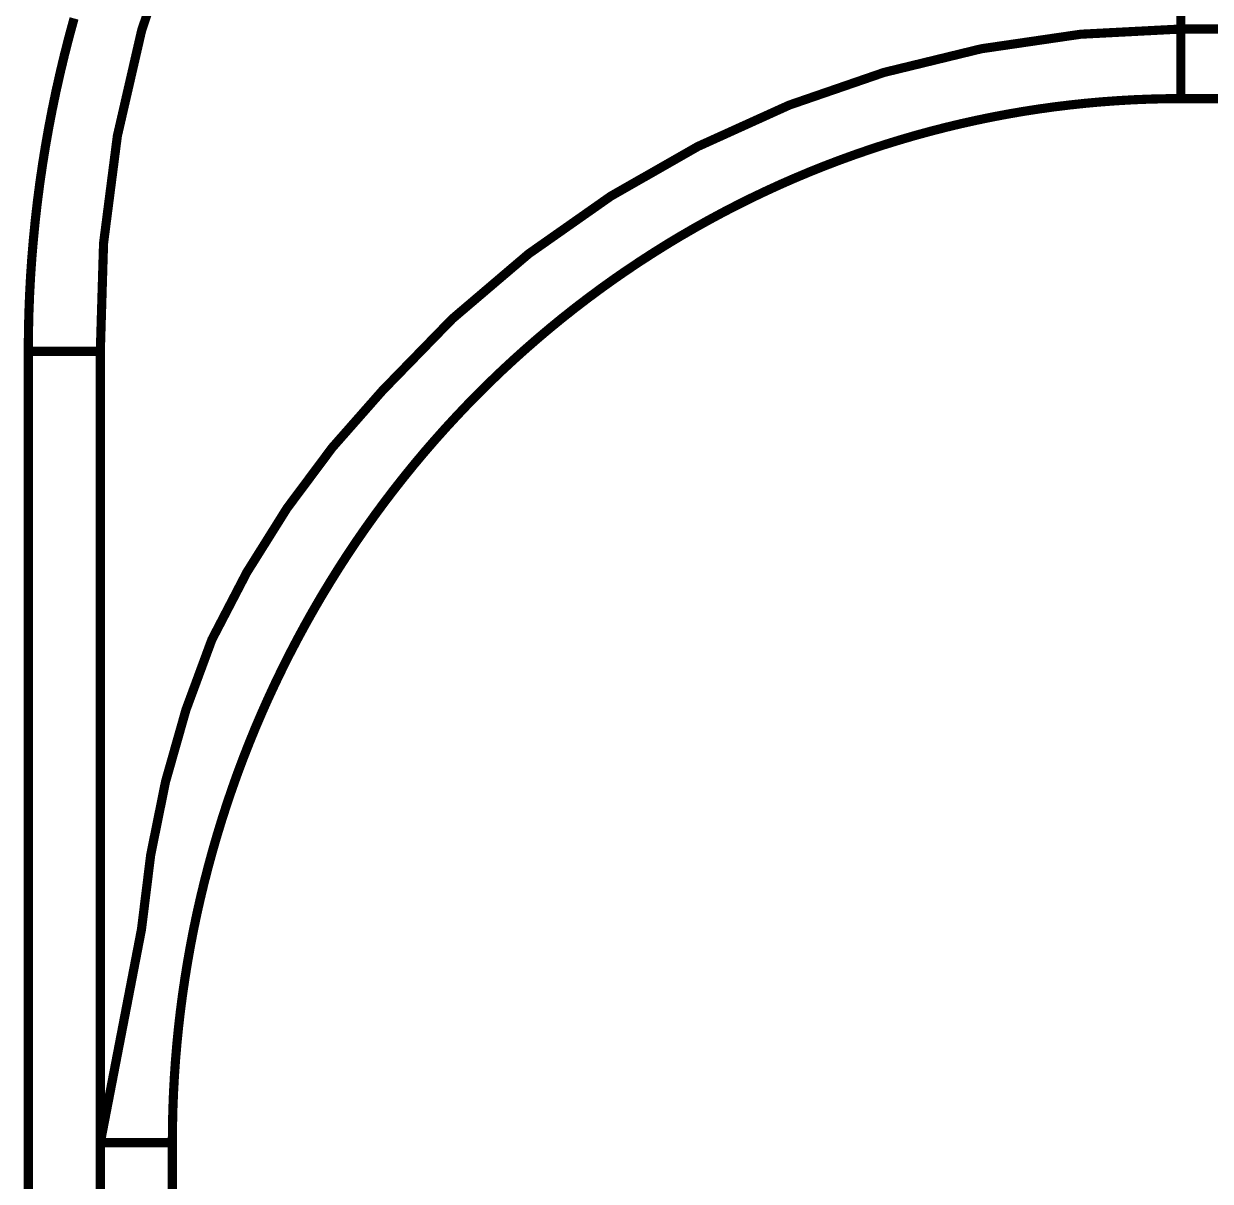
# Model space of a CAD drawing. Header units: inches. Extents: x 0 to 35.2, y -0.7 to 15.9.
# Drawn here: x 24.647 to 24.7118, y 3.3794 to 3.4426 of the extents above; entities that cross this region are included whole.
import ezdxf

# ---------------------------------------------------------------- set-up
doc = ezdxf.new("R2010")
doc.units = ezdxf.units.IN
doc.header["$MEASUREMENT"] = 0
doc.layers.add('Dimensions', color=6, linetype='Continuous')

msp = doc.modelspace()

# ---------------------------------------------------------------- linework, layer by layer
at = {"layer": 'Dimensions'}
for points in [[(24.651142, 3.424741, 0.0005, 0.0005, -0.413995), (24.710197, 3.486152, 0.0005, 0.0005, 0)], [(24.710197, 3.442355, 0.0005, 0.0005, 0), (24.710197, 3.486153, 0.0005, 0.0005, 0)], [(24.649438, 3.44195, 0.0005, 0.0005, 0), (24.649706, 3.442935, 0.0005, 0.0005, 0)], [(24.66656, 3.422589, 0.0005, 0.0005, -0.21321), (24.710197, 3.442355, 0.0005, 0.0005, 0)], [(24.710197, 3.438552, 0.0005, 0.0005, 0), (24.710197, 3.442355, 0.0005, 0.0005, 0)], [(24.710197, 3.442355, 0.0005, 0.0005, 0), (25.721981, 3.442355, 0.0005, 0.0005, 0)], [(24.649184, 3.440959, 0.0005, 0.0005, 0), (24.649438, 3.44195, 0.0005, 0.0005, 0)], [(24.648946, 3.439965, 0.0005, 0.0005, 0), (24.649184, 3.440959, 0.0005, 0.0005, 0)], [(24.648722, 3.438967, 0.0005, 0.0005, 0), (24.648946, 3.439965, 0.0005, 0.0005, 0)], [(24.648514, 3.437966, 0.0005, 0.0005, 0), (24.648722, 3.438967, 0.0005, 0.0005, 0)], [(24.70501, 3.438299, 0.0005, 0.0005, 0), (24.705873, 3.438376, 0.0005, 0.0005, 0)], [(24.705873, 3.438376, 0.0005, 0.0005, 0), (24.706736, 3.438439, 0.0005, 0.0005, 0)], [(24.706736, 3.438439, 0.0005, 0.0005, 0), (24.707601, 3.438489, 0.0005, 0.0005, 0)], [(24.707601, 3.438489, 0.0005, 0.0005, 0), (24.708466, 3.438524, 0.0005, 0.0005, 0)], [(24.708466, 3.438524, 0.0005, 0.0005, 0), (24.709332, 3.438545, 0.0005, 0.0005, 0)], [(24.709332, 3.438545, 0.0005, 0.0005, 0), (24.710197, 3.438552, 0.0005, 0.0005, 0)], [(24.710197, 3.438552, 0.0005, 0.0005, 0), (25.721981, 3.438552, 0.0005, 0.0005, 0)], [(24.648321, 3.436961, 0.0005, 0.0005, 0), (24.648514, 3.437966, 0.0005, 0.0005, 0)], [(24.699869, 3.437541, 0.0005, 0.0005, 0), (24.700721, 3.437702, 0.0005, 0.0005, 0)], [(24.700721, 3.437702, 0.0005, 0.0005, 0), (24.701575, 3.43785, 0.0005, 0.0005, 0)], [(24.701575, 3.43785, 0.0005, 0.0005, 0), (24.702431, 3.437983, 0.0005, 0.0005, 0)], [(24.702431, 3.437983, 0.0005, 0.0005, 0), (24.703289, 3.438102, 0.0005, 0.0005, 0)], [(24.703289, 3.438102, 0.0005, 0.0005, 0), (24.704149, 3.438207, 0.0005, 0.0005, 0)], [(24.704149, 3.438207, 0.0005, 0.0005, 0), (24.70501, 3.438299, 0.0005, 0.0005, 0)], [(24.69733, 3.436975, 0.0005, 0.0005, 0), (24.698174, 3.437178, 0.0005, 0.0005, 0)], [(24.698174, 3.437178, 0.0005, 0.0005, 0), (24.69902, 3.437366, 0.0005, 0.0005, 0)], [(24.69902, 3.437366, 0.0005, 0.0005, 0), (24.699869, 3.437541, 0.0005, 0.0005, 0)], [(24.648143, 3.435953, 0.0005, 0.0005, 0), (24.648321, 3.436961, 0.0005, 0.0005, 0)], [(24.69482, 3.436286, 0.0005, 0.0005, 0), (24.695653, 3.43653, 0.0005, 0.0005, 0)], [(24.695653, 3.43653, 0.0005, 0.0005, 0), (24.69649, 3.436759, 0.0005, 0.0005, 0)], [(24.69649, 3.436759, 0.0005, 0.0005, 0), (24.69733, 3.436975, 0.0005, 0.0005, 0)], [(24.647981, 3.434943, 0.0005, 0.0005, 0), (24.648143, 3.435953, 0.0005, 0.0005, 0)], [(24.692343, 3.435475, 0.0005, 0.0005, 0), (24.693165, 3.435759, 0.0005, 0.0005, 0)], [(24.693165, 3.435759, 0.0005, 0.0005, 0), (24.69399, 3.43603, 0.0005, 0.0005, 0)], [(24.69399, 3.43603, 0.0005, 0.0005, 0), (24.69482, 3.436286, 0.0005, 0.0005, 0)], [(24.690714, 3.434868, 0.0005, 0.0005, 0), (24.691527, 3.435179, 0.0005, 0.0005, 0)], [(24.691527, 3.435179, 0.0005, 0.0005, 0), (24.692343, 3.435475, 0.0005, 0.0005, 0)], [(24.647834, 3.43393, 0.0005, 0.0005, 0), (24.647981, 3.434943, 0.0005, 0.0005, 0)], [(24.689104, 3.434208, 0.0005, 0.0005, 0), (24.689907, 3.434545, 0.0005, 0.0005, 0)], [(24.689907, 3.434545, 0.0005, 0.0005, 0), (24.690714, 3.434868, 0.0005, 0.0005, 0)], [(24.647702, 3.432915, 0.0005, 0.0005, 0), (24.647834, 3.43393, 0.0005, 0.0005, 0)], [(24.687515, 3.433496, 0.0005, 0.0005, 0), (24.688307, 3.433859, 0.0005, 0.0005, 0)], [(24.688307, 3.433859, 0.0005, 0.0005, 0), (24.689104, 3.434208, 0.0005, 0.0005, 0)], [(24.686729, 3.433121, 0.0005, 0.0005, 0), (24.687515, 3.433496, 0.0005, 0.0005, 0)], [(24.647586, 3.431897, 0.0005, 0.0005, 0), (24.647702, 3.432915, 0.0005, 0.0005, 0)], [(24.685174, 3.432333, 0.0005, 0.0005, 0), (24.685949, 3.432733, 0.0005, 0.0005, 0)], [(24.685949, 3.432733, 0.0005, 0.0005, 0), (24.686729, 3.433121, 0.0005, 0.0005, 0)], [(24.647485, 3.430878, 0.0005, 0.0005, 0), (24.647586, 3.431897, 0.0005, 0.0005, 0)], [(24.683644, 3.431494, 0.0005, 0.0005, 0), (24.684406, 3.431919, 0.0005, 0.0005, 0)], [(24.684406, 3.431919, 0.0005, 0.0005, 0), (24.685174, 3.432333, 0.0005, 0.0005, 0)], [(24.682889, 3.431056, 0.0005, 0.0005, 0), (24.683644, 3.431494, 0.0005, 0.0005, 0)], [(24.647399, 3.429858, 0.0005, 0.0005, 0), (24.647485, 3.430878, 0.0005, 0.0005, 0)], [(24.681398, 3.430143, 0.0005, 0.0005, 0), (24.68214, 3.430606, 0.0005, 0.0005, 0)], [(24.68214, 3.430606, 0.0005, 0.0005, 0), (24.682889, 3.431056, 0.0005, 0.0005, 0)], [(24.680664, 3.429669, 0.0005, 0.0005, 0), (24.681398, 3.430143, 0.0005, 0.0005, 0)], [(24.647329, 3.428836, 0.0005, 0.0005, 0), (24.647399, 3.429858, 0.0005, 0.0005, 0)], [(24.679936, 3.429183, 0.0005, 0.0005, 0), (24.680664, 3.429669, 0.0005, 0.0005, 0)], [(24.647275, 3.427813, 0.0005, 0.0005, 0), (24.647329, 3.428836, 0.0005, 0.0005, 0)], [(24.678504, 3.428175, 0.0005, 0.0005, 0), (24.679216, 3.428685, 0.0005, 0.0005, 0)], [(24.679216, 3.428685, 0.0005, 0.0005, 0), (24.679936, 3.429183, 0.0005, 0.0005, 0)], [(24.6778, 3.427654, 0.0005, 0.0005, 0), (24.678504, 3.428175, 0.0005, 0.0005, 0)], [(24.647236, 3.42679, 0.0005, 0.0005, 0), (24.647275, 3.427813, 0.0005, 0.0005, 0)], [(24.677103, 3.427122, 0.0005, 0.0005, 0), (24.6778, 3.427654, 0.0005, 0.0005, 0)], [(24.647213, 3.425765, 0.0005, 0.0005, 0), (24.647236, 3.42679, 0.0005, 0.0005, 0)], [(24.676415, 3.426578, 0.0005, 0.0005, 0), (24.677103, 3.427122, 0.0005, 0.0005, 0)], [(24.675064, 3.425457, 0.0005, 0.0005, 0), (24.675735, 3.426023, 0.0005, 0.0005, 0)], [(24.675735, 3.426023, 0.0005, 0.0005, 0), (24.676415, 3.426578, 0.0005, 0.0005, 0)], [(24.647205, 3.424741, 0.0005, 0.0005, 0), (24.647213, 3.425765, 0.0005, 0.0005, 0)], [(24.674401, 3.42488, 0.0005, 0.0005, 0), (24.675064, 3.425457, 0.0005, 0.0005, 0)], [(24.647205, 3.347532, 0.0005, 0.0005, 0), (24.647205, 3.424741, 0.0005, 0.0005, 0)], [(24.647205, 3.424741, 0.0005, 0.0005, 0), (24.651142, 3.424741, 0.0005, 0.0005, 0)], [(24.651142, 3.381489, 0.0005, 0.0005, 0), (24.651142, 3.424741, 0.0005, 0.0005, 0)], [(24.673747, 3.424293, 0.0005, 0.0005, 0), (24.674401, 3.42488, 0.0005, 0.0005, 0)], [(24.673102, 3.423695, 0.0005, 0.0005, 0), (24.673747, 3.424293, 0.0005, 0.0005, 0)], [(24.672466, 3.423086, 0.0005, 0.0005, 0), (24.673102, 3.423695, 0.0005, 0.0005, 0)], [(24.67184, 3.422468, 0.0005, 0.0005, 0), (24.672466, 3.423086, 0.0005, 0.0005, 0)], [(24.657239, 3.408983, 0.0005, 0.0005, -0.081247), (24.66656, 3.422589, 0.0005, 0.0005, 0)], [(24.671223, 3.421839, 0.0005, 0.0005, 0), (24.67184, 3.422468, 0.0005, 0.0005, 0)], [(24.670616, 3.4212, 0.0005, 0.0005, 0), (24.671223, 3.421839, 0.0005, 0.0005, 0)], [(24.670018, 3.420552, 0.0005, 0.0005, 0), (24.670616, 3.4212, 0.0005, 0.0005, 0)], [(24.66943, 3.419893, 0.0005, 0.0005, 0), (24.670018, 3.420552, 0.0005, 0.0005, 0)], [(24.668852, 3.419226, 0.0005, 0.0005, 0), (24.66943, 3.419893, 0.0005, 0.0005, 0)], [(24.668285, 3.418549, 0.0005, 0.0005, 0), (24.668852, 3.419226, 0.0005, 0.0005, 0)], [(24.667728, 3.417863, 0.0005, 0.0005, 0), (24.668285, 3.418549, 0.0005, 0.0005, 0)], [(24.667181, 3.417167, 0.0005, 0.0005, 0), (24.667728, 3.417863, 0.0005, 0.0005, 0)], [(24.666645, 3.416463, 0.0005, 0.0005, 0), (24.667181, 3.417167, 0.0005, 0.0005, 0)], [(24.66612, 3.415751, 0.0005, 0.0005, 0), (24.666645, 3.416463, 0.0005, 0.0005, 0)], [(24.665606, 3.41503, 0.0005, 0.0005, 0), (24.66612, 3.415751, 0.0005, 0.0005, 0)], [(24.665102, 3.414301, 0.0005, 0.0005, 0), (24.665606, 3.41503, 0.0005, 0.0005, 0)], [(24.66461, 3.413563, 0.0005, 0.0005, 0), (24.665102, 3.414301, 0.0005, 0.0005, 0)], [(24.664129, 3.412818, 0.0005, 0.0005, 0), (24.66461, 3.413563, 0.0005, 0.0005, 0)], [(24.66366, 3.412065, 0.0005, 0.0005, 0), (24.664129, 3.412818, 0.0005, 0.0005, 0)], [(24.663201, 3.411305, 0.0005, 0.0005, 0), (24.66366, 3.412065, 0.0005, 0.0005, 0)], [(24.662755, 3.410537, 0.0005, 0.0005, 0), (24.663201, 3.411305, 0.0005, 0.0005, 0)], [(24.66232, 3.409762, 0.0005, 0.0005, 0), (24.662755, 3.410537, 0.0005, 0.0005, 0)], [(24.661897, 3.40898, 0.0005, 0.0005, 0), (24.66232, 3.409762, 0.0005, 0.0005, 0)], [(24.653392, 3.39315, 0.0005, 0.0005, -0.077078), (24.657239, 3.408983, 0.0005, 0.0005, 0)], [(24.661486, 3.408191, 0.0005, 0.0005, 0), (24.661897, 3.40898, 0.0005, 0.0005, 0)], [(24.661087, 3.407395, 0.0005, 0.0005, 0), (24.661486, 3.408191, 0.0005, 0.0005, 0)], [(24.6607, 3.406594, 0.0005, 0.0005, 0), (24.661087, 3.407395, 0.0005, 0.0005, 0)], [(24.660325, 3.405786, 0.0005, 0.0005, 0), (24.6607, 3.406594, 0.0005, 0.0005, 0)], [(24.659962, 3.404972, 0.0005, 0.0005, 0), (24.660325, 3.405786, 0.0005, 0.0005, 0)], [(24.659612, 3.404152, 0.0005, 0.0005, 0), (24.659962, 3.404972, 0.0005, 0.0005, 0)], [(24.659275, 3.403326, 0.0005, 0.0005, 0), (24.659612, 3.404152, 0.0005, 0.0005, 0)], [(24.65895, 3.402496, 0.0005, 0.0005, 0), (24.659275, 3.403326, 0.0005, 0.0005, 0)], [(24.658637, 3.40166, 0.0005, 0.0005, 0), (24.65895, 3.402496, 0.0005, 0.0005, 0)], [(24.658338, 3.400819, 0.0005, 0.0005, 0), (24.658637, 3.40166, 0.0005, 0.0005, 0)], [(24.658051, 3.399973, 0.0005, 0.0005, 0), (24.658338, 3.400819, 0.0005, 0.0005, 0)], [(24.657777, 3.399123, 0.0005, 0.0005, 0), (24.658051, 3.399973, 0.0005, 0.0005, 0)], [(24.657516, 3.398268, 0.0005, 0.0005, 0), (24.657777, 3.399123, 0.0005, 0.0005, 0)], [(24.657268, 3.39741, 0.0005, 0.0005, 0), (24.657516, 3.398268, 0.0005, 0.0005, 0)], [(24.657033, 3.396547, 0.0005, 0.0005, 0), (24.657268, 3.39741, 0.0005, 0.0005, 0)], [(24.656811, 3.39568, 0.0005, 0.0005, 0), (24.657033, 3.396547, 0.0005, 0.0005, 0)], [(24.656602, 3.394811, 0.0005, 0.0005, 0), (24.656811, 3.39568, 0.0005, 0.0005, 0)], [(24.656406, 3.393937, 0.0005, 0.0005, 0), (24.656602, 3.394811, 0.0005, 0.0005, 0)], [(24.656224, 3.393061, 0.0005, 0.0005, 0), (24.656406, 3.393937, 0.0005, 0.0005, 0)], [(24.651142, 3.381489, 0.0005, 0.0005, 0), (24.653392, 3.39315, 0.0005, 0.0005, 0)], [(24.656055, 3.392182, 0.0005, 0.0005, 0), (24.656224, 3.393061, 0.0005, 0.0005, 0)], [(24.6559, 3.3913, 0.0005, 0.0005, 0), (24.656055, 3.392182, 0.0005, 0.0005, 0)], [(24.655758, 3.390416, 0.0005, 0.0005, 0), (24.6559, 3.3913, 0.0005, 0.0005, 0)], [(24.655629, 3.38953, 0.0005, 0.0005, 0), (24.655758, 3.390416, 0.0005, 0.0005, 0)], [(24.655514, 3.388641, 0.0005, 0.0005, 0), (24.655629, 3.38953, 0.0005, 0.0005, 0)], [(24.655412, 3.387751, 0.0005, 0.0005, 0), (24.655514, 3.388641, 0.0005, 0.0005, 0)], [(24.655324, 3.38686, 0.0005, 0.0005, 0), (24.655412, 3.387751, 0.0005, 0.0005, 0)], [(24.655249, 3.385967, 0.0005, 0.0005, 0), (24.655324, 3.38686, 0.0005, 0.0005, 0)], [(24.655188, 3.385073, 0.0005, 0.0005, 0), (24.655249, 3.385967, 0.0005, 0.0005, 0)], [(24.65514, 3.384178, 0.0005, 0.0005, 0), (24.655188, 3.385073, 0.0005, 0.0005, 0)], [(24.655106, 3.383282, 0.0005, 0.0005, 0), (24.65514, 3.384178, 0.0005, 0.0005, 0)], [(24.655086, 3.382386, 0.0005, 0.0005, 0), (24.655106, 3.383282, 0.0005, 0.0005, 0)], [(24.655079, 3.381489, 0.0005, 0.0005, 0), (24.655086, 3.382386, 0.0005, 0.0005, 0)], [(24.651142, 3.347532, 0.0005, 0.0005, 0), (24.651142, 3.381489, 0.0005, 0.0005, 0)], [(24.651143, 3.381489, 0.0005, 0.0005, 0), (24.651896, 3.381489, 0.0005, 0.0005, 0)], [(24.651896, 3.381489, 0.0005, 0.0005, 0), (24.652766, 3.381489, 0.0005, 0.0005, 0)], [(24.652766, 3.381489, 0.0005, 0.0005, 0), (24.653864, 3.381489, 0.0005, 0.0005, 0)], [(24.653864, 3.381489, 0.0005, 0.0005, 0), (24.655079, 3.381489, 0.0005, 0.0005, 0)], [(24.655079, 3.347532, 0.0005, 0.0005, 0), (24.655079, 3.381489, 0.0005, 0.0005, 0)]]:
    msp.add_lwpolyline(points, format="xyseb", dxfattribs=at)
for points in [[(24.710072, 3.442355, 0.00025, 0.00025, 1), (24.710322, 3.442355, 0.00025, 0.00025, 1)], [(24.710072, 3.442355, 0.00025, 0.00025, 1), (24.710322, 3.442355, 0.00025, 0.00025, 1)], [(24.710072, 3.442355, 0.00025, 0.00025, 1), (24.710322, 3.442355, 0.00025, 0.00025, 1)], [(24.710072, 3.442355, 0.00025, 0.00025, 1), (24.710322, 3.442355, 0.00025, 0.00025, 1)], [(24.649313, 3.44195, 0.00025, 0.00025, 1), (24.649563, 3.44195, 0.00025, 0.00025, 1)], [(24.649313, 3.44195, 0.00025, 0.00025, 1), (24.649563, 3.44195, 0.00025, 0.00025, 1)], [(24.649059, 3.440959, 0.00025, 0.00025, 1), (24.649309, 3.440959, 0.00025, 0.00025, 1)], [(24.649059, 3.440959, 0.00025, 0.00025, 1), (24.649309, 3.440959, 0.00025, 0.00025, 1)], [(24.648821, 3.439965, 0.00025, 0.00025, 1), (24.649071, 3.439965, 0.00025, 0.00025, 1)], [(24.648821, 3.439965, 0.00025, 0.00025, 1), (24.649071, 3.439965, 0.00025, 0.00025, 1)], [(24.648597, 3.438967, 0.00025, 0.00025, 1), (24.648847, 3.438967, 0.00025, 0.00025, 1)], [(24.648597, 3.438967, 0.00025, 0.00025, 1), (24.648847, 3.438967, 0.00025, 0.00025, 1)], [(24.705748, 3.438376, 0.00025, 0.00025, 1), (24.705998, 3.438376, 0.00025, 0.00025, 1)], [(24.705748, 3.438376, 0.00025, 0.00025, 1), (24.705998, 3.438376, 0.00025, 0.00025, 1)], [(24.706611, 3.438439, 0.00025, 0.00025, 1), (24.706861, 3.438439, 0.00025, 0.00025, 1)], [(24.706611, 3.438439, 0.00025, 0.00025, 1), (24.706861, 3.438439, 0.00025, 0.00025, 1)], [(24.707476, 3.438489, 0.00025, 0.00025, 1), (24.707726, 3.438489, 0.00025, 0.00025, 1)], [(24.707476, 3.438489, 0.00025, 0.00025, 1), (24.707726, 3.438489, 0.00025, 0.00025, 1)], [(24.708341, 3.438524, 0.00025, 0.00025, 1), (24.708591, 3.438524, 0.00025, 0.00025, 1)], [(24.708341, 3.438524, 0.00025, 0.00025, 1), (24.708591, 3.438524, 0.00025, 0.00025, 1)], [(24.709207, 3.438545, 0.00025, 0.00025, 1), (24.709457, 3.438545, 0.00025, 0.00025, 1)], [(24.709207, 3.438545, 0.00025, 0.00025, 1), (24.709457, 3.438545, 0.00025, 0.00025, 1)], [(24.710072, 3.438552, 0.00025, 0.00025, 1), (24.710322, 3.438552, 0.00025, 0.00025, 1)], [(24.710072, 3.438552, 0.00025, 0.00025, 1), (24.710322, 3.438552, 0.00025, 0.00025, 1)], [(24.710072, 3.438552, 0.00025, 0.00025, 1), (24.710322, 3.438552, 0.00025, 0.00025, 1)], [(24.648389, 3.437966, 0.00025, 0.00025, 1), (24.648639, 3.437966, 0.00025, 0.00025, 1)], [(24.648389, 3.437966, 0.00025, 0.00025, 1), (24.648639, 3.437966, 0.00025, 0.00025, 1)], [(24.700596, 3.437702, 0.00025, 0.00025, 1), (24.700846, 3.437702, 0.00025, 0.00025, 1)], [(24.700596, 3.437702, 0.00025, 0.00025, 1), (24.700846, 3.437702, 0.00025, 0.00025, 1)], [(24.70145, 3.43785, 0.00025, 0.00025, 1), (24.7017, 3.43785, 0.00025, 0.00025, 1)], [(24.70145, 3.43785, 0.00025, 0.00025, 1), (24.7017, 3.43785, 0.00025, 0.00025, 1)], [(24.702306, 3.437983, 0.00025, 0.00025, 1), (24.702556, 3.437983, 0.00025, 0.00025, 1)], [(24.702306, 3.437983, 0.00025, 0.00025, 1), (24.702556, 3.437983, 0.00025, 0.00025, 1)], [(24.703164, 3.438102, 0.00025, 0.00025, 1), (24.703414, 3.438102, 0.00025, 0.00025, 1)], [(24.703164, 3.438102, 0.00025, 0.00025, 1), (24.703414, 3.438102, 0.00025, 0.00025, 1)], [(24.704024, 3.438207, 0.00025, 0.00025, 1), (24.704274, 3.438207, 0.00025, 0.00025, 1)], [(24.704024, 3.438207, 0.00025, 0.00025, 1), (24.704274, 3.438207, 0.00025, 0.00025, 1)], [(24.704885, 3.438299, 0.00025, 0.00025, 1), (24.705135, 3.438299, 0.00025, 0.00025, 1)], [(24.704885, 3.438299, 0.00025, 0.00025, 1), (24.705135, 3.438299, 0.00025, 0.00025, 1)], [(24.698049, 3.437178, 0.00025, 0.00025, 1), (24.698299, 3.437178, 0.00025, 0.00025, 1)], [(24.698049, 3.437178, 0.00025, 0.00025, 1), (24.698299, 3.437178, 0.00025, 0.00025, 1)], [(24.698895, 3.437366, 0.00025, 0.00025, 1), (24.699145, 3.437366, 0.00025, 0.00025, 1)], [(24.698895, 3.437366, 0.00025, 0.00025, 1), (24.699145, 3.437366, 0.00025, 0.00025, 1)], [(24.699744, 3.437541, 0.00025, 0.00025, 1), (24.699994, 3.437541, 0.00025, 0.00025, 1)], [(24.699744, 3.437541, 0.00025, 0.00025, 1), (24.699994, 3.437541, 0.00025, 0.00025, 1)], [(24.648196, 3.436961, 0.00025, 0.00025, 1), (24.648446, 3.436961, 0.00025, 0.00025, 1)], [(24.648196, 3.436961, 0.00025, 0.00025, 1), (24.648446, 3.436961, 0.00025, 0.00025, 1)], [(24.695528, 3.43653, 0.00025, 0.00025, 1), (24.695778, 3.43653, 0.00025, 0.00025, 1)], [(24.695528, 3.43653, 0.00025, 0.00025, 1), (24.695778, 3.43653, 0.00025, 0.00025, 1)], [(24.696365, 3.436759, 0.00025, 0.00025, 1), (24.696615, 3.436759, 0.00025, 0.00025, 1)], [(24.696365, 3.436759, 0.00025, 0.00025, 1), (24.696615, 3.436759, 0.00025, 0.00025, 1)], [(24.697205, 3.436975, 0.00025, 0.00025, 1), (24.697455, 3.436975, 0.00025, 0.00025, 1)], [(24.697205, 3.436975, 0.00025, 0.00025, 1), (24.697455, 3.436975, 0.00025, 0.00025, 1)], [(24.648018, 3.435953, 0.00025, 0.00025, 1), (24.648268, 3.435953, 0.00025, 0.00025, 1)], [(24.648018, 3.435953, 0.00025, 0.00025, 1), (24.648268, 3.435953, 0.00025, 0.00025, 1)], [(24.69304, 3.435759, 0.00025, 0.00025, 1), (24.69329, 3.435759, 0.00025, 0.00025, 1)], [(24.69304, 3.435759, 0.00025, 0.00025, 1), (24.69329, 3.435759, 0.00025, 0.00025, 1)], [(24.693865, 3.43603, 0.00025, 0.00025, 1), (24.694115, 3.43603, 0.00025, 0.00025, 1)], [(24.693865, 3.43603, 0.00025, 0.00025, 1), (24.694115, 3.43603, 0.00025, 0.00025, 1)], [(24.694695, 3.436286, 0.00025, 0.00025, 1), (24.694945, 3.436286, 0.00025, 0.00025, 1)], [(24.694695, 3.436286, 0.00025, 0.00025, 1), (24.694945, 3.436286, 0.00025, 0.00025, 1)], [(24.691402, 3.435179, 0.00025, 0.00025, 1), (24.691652, 3.435179, 0.00025, 0.00025, 1)], [(24.691402, 3.435179, 0.00025, 0.00025, 1), (24.691652, 3.435179, 0.00025, 0.00025, 1)], [(24.692218, 3.435475, 0.00025, 0.00025, 1), (24.692469, 3.435475, 0.00025, 0.00025, 1)], [(24.692218, 3.435475, 0.00025, 0.00025, 1), (24.692469, 3.435475, 0.00025, 0.00025, 1)], [(24.647856, 3.434943, 0.00025, 0.00025, 1), (24.648106, 3.434943, 0.00025, 0.00025, 1)], [(24.647856, 3.434943, 0.00025, 0.00025, 1), (24.648106, 3.434943, 0.00025, 0.00025, 1)], [(24.689782, 3.434545, 0.00025, 0.00025, 1), (24.690032, 3.434545, 0.00025, 0.00025, 1)], [(24.689782, 3.434545, 0.00025, 0.00025, 1), (24.690032, 3.434545, 0.00025, 0.00025, 1)], [(24.690589, 3.434868, 0.00025, 0.00025, 1), (24.690839, 3.434868, 0.00025, 0.00025, 1)], [(24.690589, 3.434868, 0.00025, 0.00025, 1), (24.690839, 3.434868, 0.00025, 0.00025, 1)], [(24.647709, 3.43393, 0.00025, 0.00025, 1), (24.647959, 3.43393, 0.00025, 0.00025, 1)], [(24.647709, 3.43393, 0.00025, 0.00025, 1), (24.647959, 3.43393, 0.00025, 0.00025, 1)], [(24.688182, 3.433859, 0.00025, 0.00025, 1), (24.688432, 3.433859, 0.00025, 0.00025, 1)], [(24.688182, 3.433859, 0.00025, 0.00025, 1), (24.688432, 3.433859, 0.00025, 0.00025, 1)], [(24.688979, 3.434208, 0.00025, 0.00025, 1), (24.689229, 3.434208, 0.00025, 0.00025, 1)], [(24.688979, 3.434208, 0.00025, 0.00025, 1), (24.689229, 3.434208, 0.00025, 0.00025, 1)], [(24.68739, 3.433496, 0.00025, 0.00025, 1), (24.68764, 3.433496, 0.00025, 0.00025, 1)], [(24.68739, 3.433496, 0.00025, 0.00025, 1), (24.68764, 3.433496, 0.00025, 0.00025, 1)], [(24.647577, 3.432915, 0.00025, 0.00025, 1), (24.647827, 3.432915, 0.00025, 0.00025, 1)], [(24.647577, 3.432915, 0.00025, 0.00025, 1), (24.647827, 3.432915, 0.00025, 0.00025, 1)], [(24.685824, 3.432733, 0.00025, 0.00025, 1), (24.686074, 3.432733, 0.00025, 0.00025, 1)], [(24.685824, 3.432733, 0.00025, 0.00025, 1), (24.686074, 3.432733, 0.00025, 0.00025, 1)], [(24.686604, 3.433121, 0.00025, 0.00025, 1), (24.686854, 3.433121, 0.00025, 0.00025, 1)], [(24.686604, 3.433121, 0.00025, 0.00025, 1), (24.686854, 3.433121, 0.00025, 0.00025, 1)], [(24.647461, 3.431897, 0.00025, 0.00025, 1), (24.64771, 3.431897, 0.00025, 0.00025, 1)], [(24.647461, 3.431897, 0.00025, 0.00025, 1), (24.64771, 3.431897, 0.00025, 0.00025, 1)], [(24.684281, 3.431919, 0.00025, 0.00025, 1), (24.684531, 3.431919, 0.00025, 0.00025, 1)], [(24.684281, 3.431919, 0.00025, 0.00025, 1), (24.684531, 3.431919, 0.00025, 0.00025, 1)], [(24.685049, 3.432333, 0.00025, 0.00025, 1), (24.685299, 3.432333, 0.00025, 0.00025, 1)], [(24.685049, 3.432333, 0.00025, 0.00025, 1), (24.685299, 3.432333, 0.00025, 0.00025, 1)], [(24.683519, 3.431494, 0.00025, 0.00025, 1), (24.683769, 3.431494, 0.00025, 0.00025, 1)], [(24.683519, 3.431494, 0.00025, 0.00025, 1), (24.683769, 3.431494, 0.00025, 0.00025, 1)], [(24.64736, 3.430878, 0.00025, 0.00025, 1), (24.64761, 3.430878, 0.00025, 0.00025, 1)], [(24.64736, 3.430878, 0.00025, 0.00025, 1), (24.64761, 3.430878, 0.00025, 0.00025, 1)], [(24.682015, 3.430606, 0.00025, 0.00025, 1), (24.682265, 3.430606, 0.00025, 0.00025, 1)], [(24.682015, 3.430606, 0.00025, 0.00025, 1), (24.682265, 3.430606, 0.00025, 0.00025, 1)], [(24.682764, 3.431056, 0.00025, 0.00025, 1), (24.683014, 3.431056, 0.00025, 0.00025, 1)], [(24.682764, 3.431056, 0.00025, 0.00025, 1), (24.683014, 3.431056, 0.00025, 0.00025, 1)], [(24.681273, 3.430143, 0.00025, 0.00025, 1), (24.681523, 3.430143, 0.00025, 0.00025, 1)], [(24.681273, 3.430143, 0.00025, 0.00025, 1), (24.681523, 3.430143, 0.00025, 0.00025, 1)], [(24.647274, 3.429858, 0.00025, 0.00025, 1), (24.647524, 3.429858, 0.00025, 0.00025, 1)], [(24.647274, 3.429858, 0.00025, 0.00025, 1), (24.647524, 3.429858, 0.00025, 0.00025, 1)], [(24.680539, 3.429669, 0.00025, 0.00025, 1), (24.680788, 3.429669, 0.00025, 0.00025, 1)], [(24.680539, 3.429669, 0.00025, 0.00025, 1), (24.680788, 3.429669, 0.00025, 0.00025, 1)], [(24.647204, 3.428836, 0.00025, 0.00025, 1), (24.647454, 3.428836, 0.00025, 0.00025, 1)], [(24.647204, 3.428836, 0.00025, 0.00025, 1), (24.647454, 3.428836, 0.00025, 0.00025, 1)], [(24.679091, 3.428685, 0.00025, 0.00025, 1), (24.679341, 3.428685, 0.00025, 0.00025, 1)], [(24.679091, 3.428685, 0.00025, 0.00025, 1), (24.679341, 3.428685, 0.00025, 0.00025, 1)], [(24.679811, 3.429183, 0.00025, 0.00025, 1), (24.680061, 3.429183, 0.00025, 0.00025, 1)], [(24.679811, 3.429183, 0.00025, 0.00025, 1), (24.680061, 3.429183, 0.00025, 0.00025, 1)], [(24.678379, 3.428175, 0.00025, 0.00025, 1), (24.678629, 3.428175, 0.00025, 0.00025, 1)], [(24.678379, 3.428175, 0.00025, 0.00025, 1), (24.678629, 3.428175, 0.00025, 0.00025, 1)], [(24.64715, 3.427813, 0.00025, 0.00025, 1), (24.6474, 3.427813, 0.00025, 0.00025, 1)], [(24.64715, 3.427813, 0.00025, 0.00025, 1), (24.6474, 3.427813, 0.00025, 0.00025, 1)], [(24.677675, 3.427654, 0.00025, 0.00025, 1), (24.677925, 3.427654, 0.00025, 0.00025, 1)], [(24.677675, 3.427654, 0.00025, 0.00025, 1), (24.677925, 3.427654, 0.00025, 0.00025, 1)], [(24.647111, 3.42679, 0.00025, 0.00025, 1), (24.647361, 3.42679, 0.00025, 0.00025, 1)], [(24.647111, 3.42679, 0.00025, 0.00025, 1), (24.647361, 3.42679, 0.00025, 0.00025, 1)], [(24.676978, 3.427122, 0.00025, 0.00025, 1), (24.677228, 3.427122, 0.00025, 0.00025, 1)], [(24.676978, 3.427122, 0.00025, 0.00025, 1), (24.677228, 3.427122, 0.00025, 0.00025, 1)], [(24.67561, 3.426023, 0.00025, 0.00025, 1), (24.67586, 3.426023, 0.00025, 0.00025, 1)], [(24.67561, 3.426023, 0.00025, 0.00025, 1), (24.67586, 3.426023, 0.00025, 0.00025, 1)], [(24.67629, 3.426578, 0.00025, 0.00025, 1), (24.67654, 3.426578, 0.00025, 0.00025, 1)], [(24.67629, 3.426578, 0.00025, 0.00025, 1), (24.67654, 3.426578, 0.00025, 0.00025, 1)], [(24.647088, 3.425765, 0.00025, 0.00025, 1), (24.647338, 3.425765, 0.00025, 0.00025, 1)], [(24.647088, 3.425765, 0.00025, 0.00025, 1), (24.647338, 3.425765, 0.00025, 0.00025, 1)], [(24.674939, 3.425457, 0.00025, 0.00025, 1), (24.675189, 3.425457, 0.00025, 0.00025, 1)], [(24.674939, 3.425457, 0.00025, 0.00025, 1), (24.675189, 3.425457, 0.00025, 0.00025, 1)], [(24.64708, 3.424741, 0.00025, 0.00025, 1), (24.64733, 3.424741, 0.00025, 0.00025, 1)], [(24.64708, 3.424741, 0.00025, 0.00025, 1), (24.64733, 3.424741, 0.00025, 0.00025, 1)], [(24.64708, 3.424741, 0.00025, 0.00025, 1), (24.64733, 3.424741, 0.00025, 0.00025, 1)], [(24.651017, 3.424741, 0.00025, 0.00025, 1), (24.651267, 3.424741, 0.00025, 0.00025, 1)], [(24.651017, 3.424741, 0.00025, 0.00025, 1), (24.651267, 3.424741, 0.00025, 0.00025, 1)], [(24.651017, 3.424741, 0.00025, 0.00025, 1), (24.651267, 3.424741, 0.00025, 0.00025, 1)], [(24.674276, 3.42488, 0.00025, 0.00025, 1), (24.674526, 3.42488, 0.00025, 0.00025, 1)], [(24.674276, 3.42488, 0.00025, 0.00025, 1), (24.674526, 3.42488, 0.00025, 0.00025, 1)], [(24.673622, 3.424293, 0.00025, 0.00025, 1), (24.673872, 3.424293, 0.00025, 0.00025, 1)], [(24.673622, 3.424293, 0.00025, 0.00025, 1), (24.673872, 3.424293, 0.00025, 0.00025, 1)], [(24.672977, 3.423695, 0.00025, 0.00025, 1), (24.673227, 3.423695, 0.00025, 0.00025, 1)], [(24.672977, 3.423695, 0.00025, 0.00025, 1), (24.673227, 3.423695, 0.00025, 0.00025, 1)], [(24.672341, 3.423086, 0.00025, 0.00025, 1), (24.672591, 3.423086, 0.00025, 0.00025, 1)], [(24.672341, 3.423086, 0.00025, 0.00025, 1), (24.672591, 3.423086, 0.00025, 0.00025, 1)], [(24.666435, 3.422589, 0.00025, 0.00025, 1), (24.666685, 3.422589, 0.00025, 0.00025, 1)], [(24.666435, 3.422589, 0.00025, 0.00025, 1), (24.666685, 3.422589, 0.00025, 0.00025, 1)], [(24.671715, 3.422468, 0.00025, 0.00025, 1), (24.671965, 3.422468, 0.00025, 0.00025, 1)], [(24.671715, 3.422468, 0.00025, 0.00025, 1), (24.671965, 3.422468, 0.00025, 0.00025, 1)], [(24.671098, 3.421839, 0.00025, 0.00025, 1), (24.671348, 3.421839, 0.00025, 0.00025, 1)], [(24.671098, 3.421839, 0.00025, 0.00025, 1), (24.671348, 3.421839, 0.00025, 0.00025, 1)], [(24.67049, 3.4212, 0.00025, 0.00025, 1), (24.670741, 3.4212, 0.00025, 0.00025, 1)], [(24.67049, 3.4212, 0.00025, 0.00025, 1), (24.670741, 3.4212, 0.00025, 0.00025, 1)], [(24.669893, 3.420552, 0.00025, 0.00025, 1), (24.670143, 3.420552, 0.00025, 0.00025, 1)], [(24.669893, 3.420552, 0.00025, 0.00025, 1), (24.670143, 3.420552, 0.00025, 0.00025, 1)], [(24.669305, 3.419893, 0.00025, 0.00025, 1), (24.669555, 3.419893, 0.00025, 0.00025, 1)], [(24.669305, 3.419893, 0.00025, 0.00025, 1), (24.669555, 3.419893, 0.00025, 0.00025, 1)], [(24.668727, 3.419226, 0.00025, 0.00025, 1), (24.668978, 3.419226, 0.00025, 0.00025, 1)], [(24.668727, 3.419226, 0.00025, 0.00025, 1), (24.668978, 3.419226, 0.00025, 0.00025, 1)], [(24.66816, 3.418549, 0.00025, 0.00025, 1), (24.66841, 3.418549, 0.00025, 0.00025, 1)], [(24.66816, 3.418549, 0.00025, 0.00025, 1), (24.66841, 3.418549, 0.00025, 0.00025, 1)], [(24.667603, 3.417863, 0.00025, 0.00025, 1), (24.667853, 3.417863, 0.00025, 0.00025, 1)], [(24.667603, 3.417863, 0.00025, 0.00025, 1), (24.667853, 3.417863, 0.00025, 0.00025, 1)], [(24.667056, 3.417167, 0.00025, 0.00025, 1), (24.667306, 3.417167, 0.00025, 0.00025, 1)], [(24.667056, 3.417167, 0.00025, 0.00025, 1), (24.667306, 3.417167, 0.00025, 0.00025, 1)], [(24.66652, 3.416463, 0.00025, 0.00025, 1), (24.66677, 3.416463, 0.00025, 0.00025, 1)], [(24.66652, 3.416463, 0.00025, 0.00025, 1), (24.66677, 3.416463, 0.00025, 0.00025, 1)], [(24.665995, 3.415751, 0.00025, 0.00025, 1), (24.666245, 3.415751, 0.00025, 0.00025, 1)], [(24.665995, 3.415751, 0.00025, 0.00025, 1), (24.666245, 3.415751, 0.00025, 0.00025, 1)], [(24.665481, 3.41503, 0.00025, 0.00025, 1), (24.665731, 3.41503, 0.00025, 0.00025, 1)], [(24.665481, 3.41503, 0.00025, 0.00025, 1), (24.665731, 3.41503, 0.00025, 0.00025, 1)], [(24.664977, 3.414301, 0.00025, 0.00025, 1), (24.665227, 3.414301, 0.00025, 0.00025, 1)], [(24.664977, 3.414301, 0.00025, 0.00025, 1), (24.665227, 3.414301, 0.00025, 0.00025, 1)], [(24.664485, 3.413563, 0.00025, 0.00025, 1), (24.664735, 3.413563, 0.00025, 0.00025, 1)], [(24.664485, 3.413563, 0.00025, 0.00025, 1), (24.664735, 3.413563, 0.00025, 0.00025, 1)], [(24.664004, 3.412818, 0.00025, 0.00025, 1), (24.664254, 3.412818, 0.00025, 0.00025, 1)], [(24.664004, 3.412818, 0.00025, 0.00025, 1), (24.664254, 3.412818, 0.00025, 0.00025, 1)], [(24.663535, 3.412065, 0.00025, 0.00025, 1), (24.663784, 3.412065, 0.00025, 0.00025, 1)], [(24.663535, 3.412065, 0.00025, 0.00025, 1), (24.663784, 3.412065, 0.00025, 0.00025, 1)], [(24.663076, 3.411305, 0.00025, 0.00025, 1), (24.663326, 3.411305, 0.00025, 0.00025, 1)], [(24.663076, 3.411305, 0.00025, 0.00025, 1), (24.663326, 3.411305, 0.00025, 0.00025, 1)], [(24.66263, 3.410537, 0.00025, 0.00025, 1), (24.66288, 3.410537, 0.00025, 0.00025, 1)], [(24.66263, 3.410537, 0.00025, 0.00025, 1), (24.66288, 3.410537, 0.00025, 0.00025, 1)], [(24.662195, 3.409762, 0.00025, 0.00025, 1), (24.662445, 3.409762, 0.00025, 0.00025, 1)], [(24.662195, 3.409762, 0.00025, 0.00025, 1), (24.662445, 3.409762, 0.00025, 0.00025, 1)], [(24.657114, 3.408983, 0.00025, 0.00025, 1), (24.657364, 3.408983, 0.00025, 0.00025, 1)], [(24.657114, 3.408983, 0.00025, 0.00025, 1), (24.657364, 3.408983, 0.00025, 0.00025, 1)], [(24.661772, 3.40898, 0.00025, 0.00025, 1), (24.662022, 3.40898, 0.00025, 0.00025, 1)], [(24.661772, 3.40898, 0.00025, 0.00025, 1), (24.662022, 3.40898, 0.00025, 0.00025, 1)], [(24.661361, 3.408191, 0.00025, 0.00025, 1), (24.661611, 3.408191, 0.00025, 0.00025, 1)], [(24.661361, 3.408191, 0.00025, 0.00025, 1), (24.661611, 3.408191, 0.00025, 0.00025, 1)], [(24.660962, 3.407395, 0.00025, 0.00025, 1), (24.661212, 3.407395, 0.00025, 0.00025, 1)], [(24.660962, 3.407395, 0.00025, 0.00025, 1), (24.661212, 3.407395, 0.00025, 0.00025, 1)], [(24.660575, 3.406594, 0.00025, 0.00025, 1), (24.660825, 3.406594, 0.00025, 0.00025, 1)], [(24.660575, 3.406594, 0.00025, 0.00025, 1), (24.660825, 3.406594, 0.00025, 0.00025, 1)], [(24.6602, 3.405786, 0.00025, 0.00025, 1), (24.66045, 3.405786, 0.00025, 0.00025, 1)], [(24.6602, 3.405786, 0.00025, 0.00025, 1), (24.66045, 3.405786, 0.00025, 0.00025, 1)], [(24.659837, 3.404972, 0.00025, 0.00025, 1), (24.660087, 3.404972, 0.00025, 0.00025, 1)], [(24.659837, 3.404972, 0.00025, 0.00025, 1), (24.660087, 3.404972, 0.00025, 0.00025, 1)], [(24.659487, 3.404152, 0.00025, 0.00025, 1), (24.659737, 3.404152, 0.00025, 0.00025, 1)], [(24.659487, 3.404152, 0.00025, 0.00025, 1), (24.659737, 3.404152, 0.00025, 0.00025, 1)], [(24.65915, 3.403326, 0.00025, 0.00025, 1), (24.6594, 3.403326, 0.00025, 0.00025, 1)], [(24.65915, 3.403326, 0.00025, 0.00025, 1), (24.6594, 3.403326, 0.00025, 0.00025, 1)], [(24.658825, 3.402496, 0.00025, 0.00025, 1), (24.659075, 3.402496, 0.00025, 0.00025, 1)], [(24.658825, 3.402496, 0.00025, 0.00025, 1), (24.659075, 3.402496, 0.00025, 0.00025, 1)], [(24.658512, 3.40166, 0.00025, 0.00025, 1), (24.658762, 3.40166, 0.00025, 0.00025, 1)], [(24.658512, 3.40166, 0.00025, 0.00025, 1), (24.658762, 3.40166, 0.00025, 0.00025, 1)], [(24.658213, 3.400819, 0.00025, 0.00025, 1), (24.658463, 3.400819, 0.00025, 0.00025, 1)], [(24.658213, 3.400819, 0.00025, 0.00025, 1), (24.658463, 3.400819, 0.00025, 0.00025, 1)], [(24.657926, 3.399973, 0.00025, 0.00025, 1), (24.658176, 3.399973, 0.00025, 0.00025, 1)], [(24.657926, 3.399973, 0.00025, 0.00025, 1), (24.658176, 3.399973, 0.00025, 0.00025, 1)], [(24.657652, 3.399123, 0.00025, 0.00025, 1), (24.657902, 3.399123, 0.00025, 0.00025, 1)], [(24.657652, 3.399123, 0.00025, 0.00025, 1), (24.657902, 3.399123, 0.00025, 0.00025, 1)], [(24.657391, 3.398268, 0.00025, 0.00025, 1), (24.657641, 3.398268, 0.00025, 0.00025, 1)], [(24.657391, 3.398268, 0.00025, 0.00025, 1), (24.657641, 3.398268, 0.00025, 0.00025, 1)], [(24.657143, 3.39741, 0.00025, 0.00025, 1), (24.657393, 3.39741, 0.00025, 0.00025, 1)], [(24.657143, 3.39741, 0.00025, 0.00025, 1), (24.657393, 3.39741, 0.00025, 0.00025, 1)], [(24.656908, 3.396547, 0.00025, 0.00025, 1), (24.657158, 3.396547, 0.00025, 0.00025, 1)], [(24.656908, 3.396547, 0.00025, 0.00025, 1), (24.657158, 3.396547, 0.00025, 0.00025, 1)], [(24.656686, 3.39568, 0.00025, 0.00025, 1), (24.656936, 3.39568, 0.00025, 0.00025, 1)], [(24.656686, 3.39568, 0.00025, 0.00025, 1), (24.656936, 3.39568, 0.00025, 0.00025, 1)], [(24.656477, 3.394811, 0.00025, 0.00025, 1), (24.656727, 3.394811, 0.00025, 0.00025, 1)], [(24.656477, 3.394811, 0.00025, 0.00025, 1), (24.656727, 3.394811, 0.00025, 0.00025, 1)], [(24.656281, 3.393937, 0.00025, 0.00025, 1), (24.656531, 3.393937, 0.00025, 0.00025, 1)], [(24.656281, 3.393937, 0.00025, 0.00025, 1), (24.656531, 3.393937, 0.00025, 0.00025, 1)], [(24.653267, 3.39315, 0.00025, 0.00025, 1), (24.653517, 3.39315, 0.00025, 0.00025, 1)], [(24.653267, 3.39315, 0.00025, 0.00025, 1), (24.653517, 3.39315, 0.00025, 0.00025, 1)], [(24.656099, 3.393061, 0.00025, 0.00025, 1), (24.656349, 3.393061, 0.00025, 0.00025, 1)], [(24.656099, 3.393061, 0.00025, 0.00025, 1), (24.656349, 3.393061, 0.00025, 0.00025, 1)], [(24.65593, 3.392182, 0.00025, 0.00025, 1), (24.65618, 3.392182, 0.00025, 0.00025, 1)], [(24.65593, 3.392182, 0.00025, 0.00025, 1), (24.65618, 3.392182, 0.00025, 0.00025, 1)], [(24.655775, 3.3913, 0.00025, 0.00025, 1), (24.656025, 3.3913, 0.00025, 0.00025, 1)], [(24.655775, 3.3913, 0.00025, 0.00025, 1), (24.656025, 3.3913, 0.00025, 0.00025, 1)], [(24.655633, 3.390416, 0.00025, 0.00025, 1), (24.655883, 3.390416, 0.00025, 0.00025, 1)], [(24.655633, 3.390416, 0.00025, 0.00025, 1), (24.655883, 3.390416, 0.00025, 0.00025, 1)], [(24.655504, 3.38953, 0.00025, 0.00025, 1), (24.655754, 3.38953, 0.00025, 0.00025, 1)], [(24.655504, 3.38953, 0.00025, 0.00025, 1), (24.655754, 3.38953, 0.00025, 0.00025, 1)], [(24.655389, 3.388641, 0.00025, 0.00025, 1), (24.655639, 3.388641, 0.00025, 0.00025, 1)], [(24.655389, 3.388641, 0.00025, 0.00025, 1), (24.655639, 3.388641, 0.00025, 0.00025, 1)], [(24.655287, 3.387751, 0.00025, 0.00025, 1), (24.655537, 3.387751, 0.00025, 0.00025, 1)], [(24.655287, 3.387751, 0.00025, 0.00025, 1), (24.655537, 3.387751, 0.00025, 0.00025, 1)], [(24.655199, 3.38686, 0.00025, 0.00025, 1), (24.655449, 3.38686, 0.00025, 0.00025, 1)], [(24.655199, 3.38686, 0.00025, 0.00025, 1), (24.655449, 3.38686, 0.00025, 0.00025, 1)], [(24.655124, 3.385967, 0.00025, 0.00025, 1), (24.655374, 3.385967, 0.00025, 0.00025, 1)], [(24.655124, 3.385967, 0.00025, 0.00025, 1), (24.655374, 3.385967, 0.00025, 0.00025, 1)], [(24.655063, 3.385073, 0.00025, 0.00025, 1), (24.655313, 3.385073, 0.00025, 0.00025, 1)], [(24.655063, 3.385073, 0.00025, 0.00025, 1), (24.655313, 3.385073, 0.00025, 0.00025, 1)], [(24.655015, 3.384178, 0.00025, 0.00025, 1), (24.655265, 3.384178, 0.00025, 0.00025, 1)], [(24.655015, 3.384178, 0.00025, 0.00025, 1), (24.655265, 3.384178, 0.00025, 0.00025, 1)], [(24.654981, 3.383282, 0.00025, 0.00025, 1), (24.655231, 3.383282, 0.00025, 0.00025, 1)], [(24.654981, 3.383282, 0.00025, 0.00025, 1), (24.655231, 3.383282, 0.00025, 0.00025, 1)], [(24.654961, 3.382386, 0.00025, 0.00025, 1), (24.655211, 3.382386, 0.00025, 0.00025, 1)], [(24.654961, 3.382386, 0.00025, 0.00025, 1), (24.655211, 3.382386, 0.00025, 0.00025, 1)], [(24.651017, 3.381489, 0.00025, 0.00025, 1), (24.651267, 3.381489, 0.00025, 0.00025, 1)], [(24.651017, 3.381489, 0.00025, 0.00025, 1), (24.651267, 3.381489, 0.00025, 0.00025, 1)], [(24.651017, 3.381489, 0.00025, 0.00025, 1), (24.651267, 3.381489, 0.00025, 0.00025, 1)], [(24.651018, 3.381489, 0.00025, 0.00025, 1), (24.651268, 3.381489, 0.00025, 0.00025, 1)], [(24.651771, 3.381489, 0.00025, 0.00025, 1), (24.652022, 3.381489, 0.00025, 0.00025, 1)], [(24.651771, 3.381489, 0.00025, 0.00025, 1), (24.652022, 3.381489, 0.00025, 0.00025, 1)], [(24.652642, 3.381489, 0.00025, 0.00025, 1), (24.652891, 3.381489, 0.00025, 0.00025, 1)], [(24.652642, 3.381489, 0.00025, 0.00025, 1), (24.652891, 3.381489, 0.00025, 0.00025, 1)], [(24.653739, 3.381489, 0.00025, 0.00025, 1), (24.653989, 3.381489, 0.00025, 0.00025, 1)], [(24.653739, 3.381489, 0.00025, 0.00025, 1), (24.653989, 3.381489, 0.00025, 0.00025, 1)], [(24.654954, 3.381489, 0.00025, 0.00025, 1), (24.655204, 3.381489, 0.00025, 0.00025, 1)], [(24.654954, 3.381489, 0.00025, 0.00025, 1), (24.655204, 3.381489, 0.00025, 0.00025, 1)], [(24.654954, 3.381489, 0.00025, 0.00025, 1), (24.655204, 3.381489, 0.00025, 0.00025, 1)]]:
    msp.add_lwpolyline(points, format="xyseb", close=True, dxfattribs=at)

doc.saveas('drawing.dxf')
